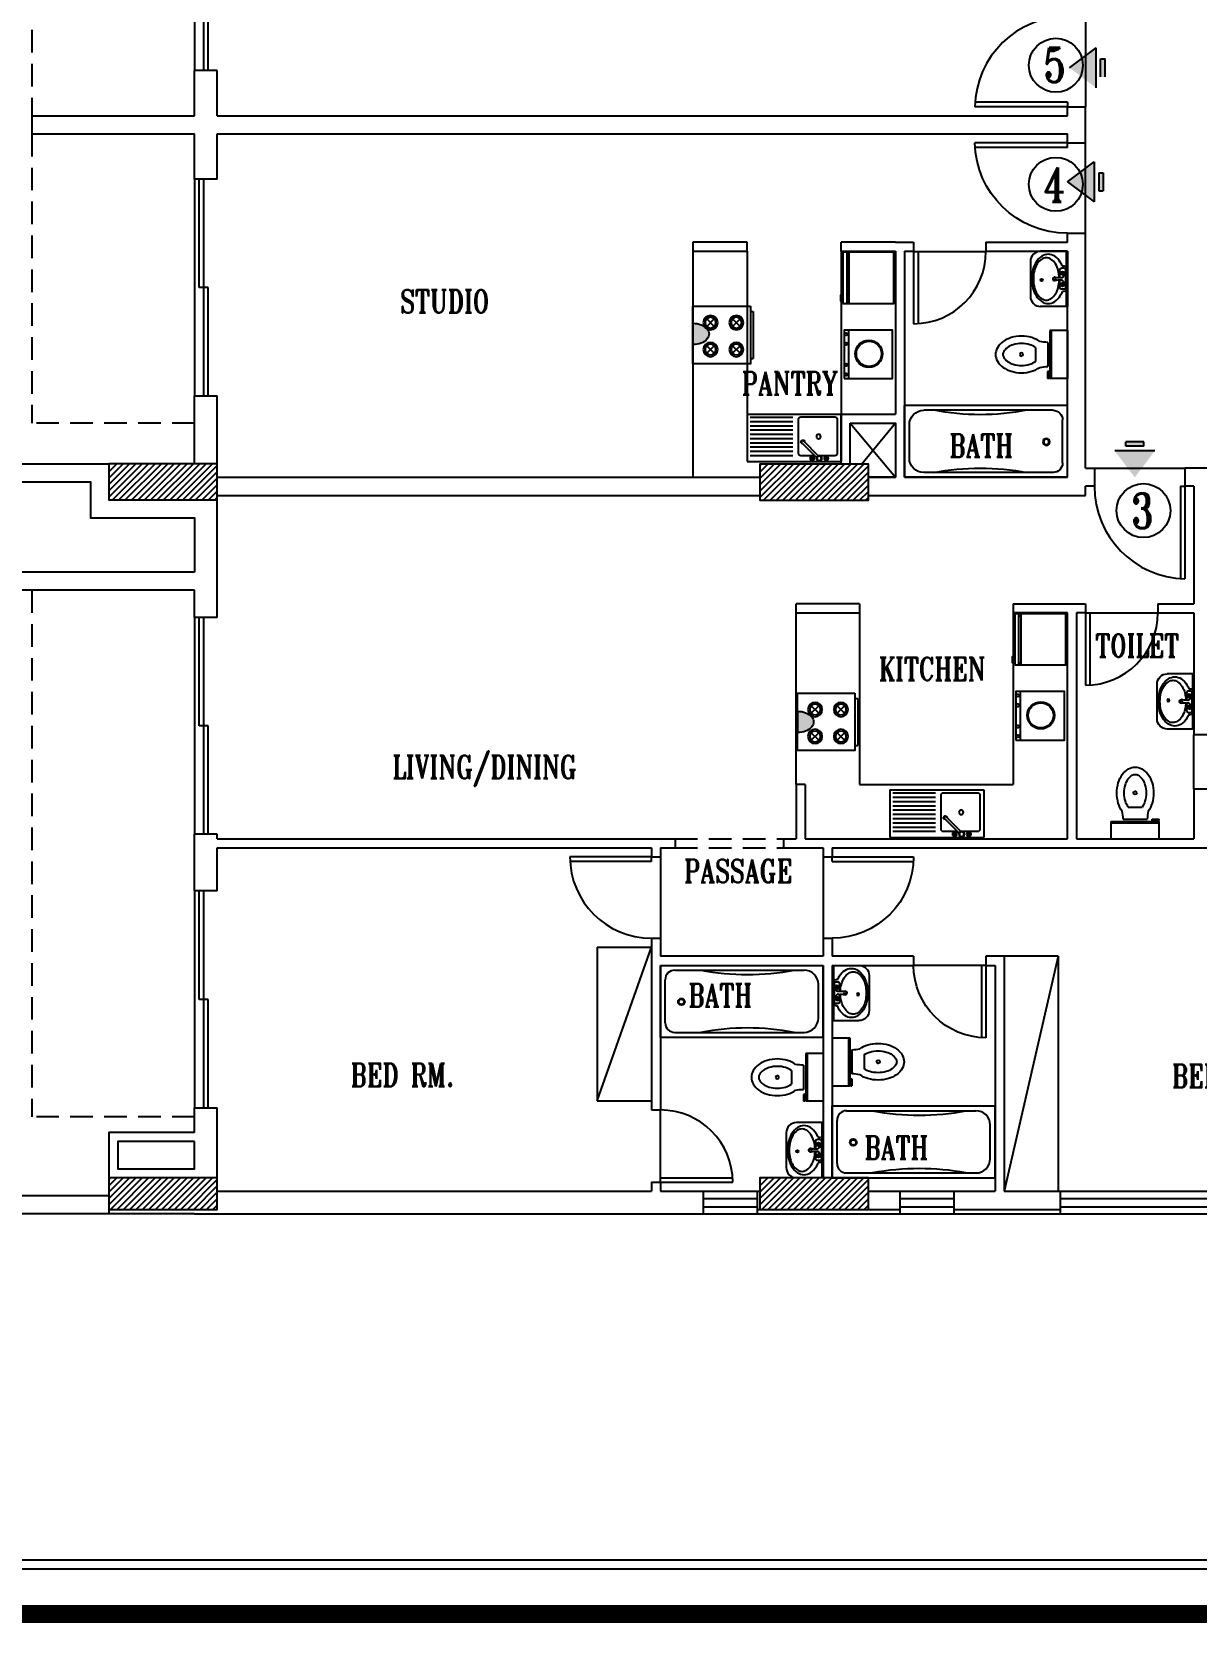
# Model space of a CAD drawing. Extents: x 5706208 to 5786773, y -2031603 to -1909573.
# Drawn here: x 5731990 to 5744875, y -2031603 to -2013996 of the extents above; entities that cross this region are included whole.
import ezdxf

# ---------------------------------------------------------------- set-up
doc = ezdxf.new("R2010")
doc.units = 0
doc.header["$LTSCALE"] = 1000
doc.header["$MEASUREMENT"] = 0
doc.linetypes.add('HIDDEN', pattern=[0.375, 0.25, -0.125])
doc.layers.get('0').update_dxf_attribs({"linetype": 'CONTINUOUS'})
for name, color, linetype in [('DOOR', 3, 'CONTINUOUS'), ('E-LIGHTING', 7, 'CONTINUOUS'), ('E-POWER', 7, 'CONTINUOUS'), ('FIXTURES', 8, 'CONTINUOUS'), ('HATCH', 254, 'CONTINUOUS'), ('STR - COLUMN', 4, 'CONTINUOUS'), ('TEXT', 2, 'CONTINUOUS'), ('WALL', 7, 'CONTINUOUS'), ('WIN', 3, 'CONTINUOUS')]:
    doc.layers.add(name, color=color, linetype=linetype)
doc.styles.add('TNR', font='romant.shx', dxfattribs={"width": 0.8})

# ---------------------------------------------------------------- blocks, each defined once
blk = doc.blocks.new('2')
at = {"layer": 'WIN'}
for p, q in [((135430, 69027), (134405, 69027)), ((135430, 69077), (134407, 69077)), ((135430, 69077), (135430, 69027))]:
    blk.add_line(p, q, dxfattribs=at)
blk.add_arc((135430, 69002), 1025, 90, 178.6024, dxfattribs=at)
blk = doc.blocks.new('4')
at = {"color": 1}
blk.add_line((137265, 121732), (138015, 121732), dxfattribs=at)
at = {"layer": 'WIN'}
for p, q in [((137215, 121732), (137265, 121732)), ((137215, 121732), (137215, 120932)), ((137265, 121732), (137265, 120934))]:
    blk.add_line(p, q, dxfattribs=at)
blk.add_arc((137215, 121732), 800, 270, 0, dxfattribs=at)
blk = doc.blocks.new('3')
at = {"layer": 'WIN'}
for p, q in [((131530, 59527), (130630, 59527)), ((131530, 59477), (131530, 59527)), ((131530, 59477), (130631, 59477))]:
    blk.add_line(p, q, dxfattribs=at)
blk.add_arc((131530, 59527), 900, 180, 270, dxfattribs=at)
blk = doc.blocks.new('TLB-A1MM-DB')
at = {"color": 3, "linetype": 'Continuous'}
blk.add_line((34670.47, 19064.04), (35356.47, 19064.04), dxfattribs=at)
at = {"color": 7, "linetype": 'Continuous', "const_width": 2}
blk.add_lwpolyline([(34664.47, 19058.04), (35465.47, 19058.04), (35465.47, 19624.46), (34664.47, 19624.46)], close=True, dxfattribs=at)
at = {"color": 3, "linetype": 'Continuous'}
blk.add_lwpolyline([(34669.47, 19063.04), (35460.47, 19063.04), (35460.47, 19619.46), (34669.47, 19619.46)], close=True, dxfattribs=at)
blk = doc.blocks.new('A$C185C11D3')
at = {"layer": 'FIXTURES'}
for p, q in [((0, 68, 50), (0, 0, 50)), ((0, 68, 50), (30, 68, 50)), ((30, 68, 50), (30, 0, 50)), ((2, 62, 50), (2, 8, 50)), ((6, 66, 50), (24, 66, 50)), ((28, 62, 50), (28, 8, 50)), ((0, 0, 50), (30, 0, 50)), ((8, 2, 50), (22, 2, 50))]:
    blk.add_line(p, q, dxfattribs=at)
for radius in [1.42, 1.1]:
    blk.add_circle((14.79, 59.22, 50), radius, dxfattribs=at)
for centre, radius, start, end in [((6, 62, 50), 4, 90, 180), ((24, 62, 50), 4, 0, 90), ((-100.79, 31.64, 50), 104.62, 349.25642, 10.74358), ((130.79, 31.64, 50), 104.62, 169.25642, 190.74358), ((8, 8, 50), 6, 180, 270), ((22, 8, 50), 6, 270, 0)]:
    blk.add_arc(centre, radius, start, end, dxfattribs=at)
blk = doc.blocks.new('LAV-S')
for p, q in [((-293, 0), (293, 0)), ((-293, 0), (-293, -284)), ((293, 0), (293, -284)), ((-293, -13), (293, -13)), ((-46, -50), (-75, -50)), ((-61, -35), (-61, -65)), ((-36, -40), (-36, -19)), ((-15, -66), (-15, -59)), ((14, -66), (14, -59)), ((36, -40), (36, -19)), ((45, -50), (75, -50)), ((60, -35), (60, -65)), ((-185, -392), (185, -392))]:
    blk.add_line(p, q)
for points in [[(-138, -55, 0.039711), (-178, -75, 0.107049), (-240, -134, 0.150029), (-261, -203, 0.150029), (-240, -272, 0.107049), (-178, -331, 0.075298), (-99, -365, 0.06206), (0, -377, 0.06206), (99, -365, 0.075298), (178, -331, 0.107049), (240, -272, 0.150029), (261, -203, 0.150029), (240, -134, 0.107049), (178, -75, 0.045264), (132, -52, 0.053604)], [(-12, -86, 0.053604), (-90, -97, 0.075298), (-159, -126, 0.107049), (-211, -175, 0.150029), (-225, -223, 0.150029), (-211, -272, 0.107049), (-159, -321, 0.075298), (-90, -350, 0.06206), (0, -361, 0.06206), (90, -350, 0.075298), (159, -321, 0.107049), (210, -272, 0.150029), (225, -223, 0.150029), (210, -175, 0.107049), (159, -126, 0.075298), (90, -97, 0.053604), (12, -86, 0.06206)], [(-138, -55), (-138, -37, -0.161372), (-129, -13)], [(-14, -79), (-96, -79, -0.414214), (-116, -59), (-116, -39, -0.414214), (-96, -19), (90, -19, -0.414214), (110, -39)], [(110, -39), (110, -59, -0.414214), (90, -79), (13, -79, -0.414214)], [(123, -13, -0.161372), (132, -37, -0.414214)], [(132, -37), (132, -52, -0.414214)]]:
    blk.add_lwpolyline(points, format="xyb")
for centre, radius in [((-61, -50), 19.1), ((-61, -50), 14.8), ((0, -136), 14.8), ((60, -50), 19.1), ((60, -50), 14.8), ((13, -273), 12.4)]:
    blk.add_circle(centre, radius)
for centre, radius, start, end in [((-37, -62), 22.2, 350.7967, 89.2835), ((-267, -84), 253, 348.1551, 4.1275), ((0, -136), 19.1, 157.9645, 22.0355), ((267, -84), 253, 175.8725, 191.8449), ((36, -62), 22.2, 90.7165, 189.2033), ((-185, -284), 108, 180, 270), ((185, -284), 108, 270, 0)]:
    blk.add_arc(centre, radius, start, end)
blk = doc.blocks.new('A$C456860CD')
at = {"layer": 'FIXTURES'}
for p, q in [((0, 0, 50), (0, 7.3, 50)), ((0, 7.3, 50), (20, 7.3, 50)), ((0, 6.73, 50), (20, 6.73, 50)), ((4.94, 8.21, 50), (15.06, 8.21, 50)), ((7.1, 13.29, 50), (12.9, 13.29, 50)), ((17.14, 8.24, 50), (20, 8.24, 50)), ((17.14, 7.67, 50), (17.14, 8.24, 50)), ((17.14, 7.67, 50), (20, 7.67, 50)), ((20, 7.67, 50), (20, 8.24, 50)), ((20, 0, 50), (20, 7.3, 50)), ((0, 0, 50), (20, 0, 50))]:
    blk.add_line(p, q, dxfattribs=at)
at = {"layer": 'FIXTURES', "elevation": 50}
for points in [[(4.58, 11.51, -0.082549), (2.96, 14.87, -0.071279), (2.35, 19.17, -0.071279), (2.96, 23.46, -0.082773), (4.59, 26.83, -0.106766), (7.22, 29.25, -0.133376), (10, 30, -0.133376), (12.78, 29.25, -0.106766), (15.41, 26.83, -0.082773), (17.04, 23.46, -0.071279), (17.65, 19.17, -0.071279), (17.04, 14.87, -0.082549), (15.42, 11.51, -0.106766)], [(7.1, 13.29, -0.082549), (5.92, 15.74, -0.071279), (5.43, 19.17, -0.071279), (5.92, 22.59, -0.082773), (7.1, 25.05, -0.106766), (8.78, 26.59, -0.133376), (10, 26.92, -0.133376), (11.22, 26.59, -0.106766), (12.9, 25.05, -0.082773), (14.08, 22.59, -0.071279), (14.57, 19.17, -0.071279), (14.08, 15.74, -0.082549), (12.9, 13.29, -0.082549)]]:
    blk.add_lwpolyline(points, format="xyb", dxfattribs=at)
at = {"layer": 'FIXTURES'}
blk.add_circle((9.97, 19.2, 50), 0.682, dxfattribs=at)
for centre, radius, start, end in [((-11.44, 8.11, 50), 16.38, 0.35698, 11.99076), ((31.44, 8.11, 50), 16.38, 168.00924, 179.64302), ((16.63, 7.82, 50), 0.527, 260.88023, 343.43698), ((18.49, 7.82, 50), 0.527, 196.56302, 279.11977)]:
    blk.add_arc(centre, radius, start, end, dxfattribs=at)
blk = doc.blocks.new('A$C556A3EF4')
at = {"layer": 'FIXTURES', "linetype": 'Continuous'}
for p, q in [((0, 21.84), (0, 2.16)), ((1.2, 21.84), (0, 21.84)), ((4.92, 19.29), (9.16, 15.05)), ((4.92, 15.05), (9.16, 19.29)), ((15.72, 19.29), (19.96, 15.05)), ((15.72, 15.05), (19.96, 19.29)), ((4.92, 8.05), (9.16, 3.8)), ((4.92, 3.8), (9.16, 8.05)), ((15.72, 8.05), (19.96, 3.8)), ((15.72, 3.8), (19.96, 8.05)), ((1.2, 2.16), (0, 2.16))]:
    blk.add_line(p, q, dxfattribs=at)
blk.add_lwpolyline([(1.2, 24), (1.2, 0), (25.2, 0), (25.2, 24)], close=True, dxfattribs=at)
for centre, radius in [((7.04, 17.17), 3), ((17.84, 17.17), 3), ((7.04, 17.17), 2.24), ((17.84, 17.17), 2.24), ((7.04, 5.93), 3), ((7.04, 5.93), 2.24), ((17.84, 5.93), 3), ((17.84, 5.93), 2.24)]:
    blk.add_circle(centre, radius, dxfattribs=at)
blk = doc.blocks.new('FRIDGE')
at = {"color": 0}
for p, q in [((-550, 600), (-550, 0)), ((-550, 575), (-525, 575)), ((-525, 600), (-525, 0)), ((-550, 25), (-525, 25))]:
    blk.add_line(p, q, dxfattribs=at)
blk.add_lwpolyline([(-600, 575), (-625, 575), (-625, 500), (-600, 500)], dxfattribs=at)
blk.add_lwpolyline([(-600, 600), (0, 600), (0, 0), (-600, 0)], close=True, dxfattribs=at)
blk = doc.blocks.new('WM')
at = {"layer": 'FIXTURES', "color": 0}
blk.add_line((110, 115), (681, 115), dxfattribs=at)
blk.add_lwpolyline([(681, 65), (681, 635), (110, 635), (110, 65)], close=True, dxfattribs=at)
for centre, radius in [((390, 357), 160), ((390, 357), 148), ((158, 88), 15.9), ((272, 88), 15.9), ((519, 88), 15.9), ((633, 88), 15.9)]:
    blk.add_circle(centre, radius, dxfattribs=at)
blk = doc.blocks.new('KS-S')
at = {"color": 0}
for p, q in [((56, 612), (1161, 612)), ((56, 52), (56, 612)), ((870, 563), (702, 394)), ((840, 573), (797, 573)), ((819, 552), (819, 594)), ((1006, 573), (964, 573)), ((985, 552), (985, 594)), ((1161, 52), (1161, 612)), ((593, 543), (91, 543)), ((593, 493), (91, 493)), ((593, 443), (91, 443)), ((593, 393), (91, 393)), ((658, 515), (658, 114)), ((851, 543), (686, 543)), ((891, 542), (724, 374)), ((1087, 543), (915, 543)), ((1115, 114), (1115, 515)), ((593, 343), (91, 343)), ((593, 293), (91, 293)), ((593, 243), (91, 243)), ((593, 193), (91, 193)), ((56, 52), (1161, 52)), ((593, 143), (91, 143)), ((593, 93), (91, 93)), ((686, 86), (1087, 86))]:
    blk.add_line(p, q, dxfattribs=at)
for centre, radius in [((819, 573), 26.1), ((819, 573), 21.3), ((901, 573), 32.6), ((901, 573), 26.6), ((985, 573), 26.1), ((985, 573), 21.3), ((895, 317), 26.1)]:
    blk.add_circle(centre, radius, dxfattribs=at)
for centre, radius, start, end in [((686, 515), 28, 90, 180), ((709, 380), 21.7, 89.3249, 2.0537), ((709, 380), 15.7, 119.7441, 334.7167), ((1087, 515), 28, 0, 90), ((686, 114), 28, 180, 270), ((1087, 114), 28, 270, 0)]:
    blk.add_arc(centre, radius, start, end, dxfattribs=at)
blk = doc.blocks.new('20A-Flux Outlet')
at = {"layer": 'E-POWER', "linetype": 'Continuous'}
h = blk.add_hatch(color=210, dxfattribs=at)
edge = h.paths.add_edge_path()
edge.add_ellipse((0, 0), major_axis=(13.2, 0), ratio=0.656577, start_angle=120, end_angle=180)
edge.add_line((-13.2, 0), (-6.6, 0))
edge.add_line((-6.6, 0), (-6.6, 7.5))
edge = h.paths.add_edge_path()
edge.add_ellipse((0, 0), major_axis=(13.2, 0), ratio=0.656577, start_angle=90, end_angle=120)
edge.add_line((-6.6, 7.5), (-6.6, 0))
edge.add_line((-6.6, 0), (0, 0))
edge.add_line((0, 0), (0, 8.7))
edge = h.paths.add_edge_path()
edge.add_line((0, 0), (-6.6, 0))
edge.add_line((-6.6, 0), (-6.6, -7.5))
edge.add_ellipse((0, 0), major_axis=(13.2, 0), ratio=0.656577, start_angle=240, end_angle=270)
edge.add_line((0, -8.7), (0, 0))
edge = h.paths.add_edge_path()
edge.add_line((-6.6, 0), (-13.2, 0))
edge.add_ellipse((0, 0), major_axis=(13.2, 0), ratio=0.656577, start_angle=180, end_angle=240)
edge.add_line((-6.6, -7.5), (-6.6, 0))
at = {"layer": 'E-POWER', "color": 210, "linetype": 'Continuous'}
blk.add_line((0, -8.7), (0, 8.7), dxfattribs=at)
at = {"layer": 'E-POWER', "color": 210, "linetype": 'Continuous', "extrusion": (0, 0, -1)}
blk.add_ellipse((0, 0), major_axis=(13.2, 0), ratio=0.656577, start_param=1.570796, end_param=4.712389, dxfattribs=at)

msp = doc.modelspace()

# ---------------------------------------------------------------- hatches: boundary and pattern name
at = {"layer": 'STR - COLUMN'}
h = msp.add_hatch(dxfattribs=at)
h.set_pattern_fill('ANSI31', color=8, scale=400)
h.set_pattern_definition([(45, (382226.04, -461113.856), (-35.35533906, 35.35533906), [])])
h.paths.add_polyline_path([(5732839.5, -2019174.8), (5732839.5, -2018774.8), (5734039.5, -2018774.8), (5734039.5, -2019174.8)])
h = msp.add_hatch(dxfattribs=at)
h.set_pattern_fill('ANSI31', color=8, scale=400)
h.set_pattern_definition([(45, (389426.04, -461117.8), (-35.35533906, 35.35533906), [])])
h.paths.add_polyline_path([(5740039.5, -2019178.7), (5740039.5, -2018778.7), (5741239.5, -2018778.7), (5741239.5, -2019178.7)])
h = msp.add_hatch(dxfattribs=at)
h.set_pattern_fill('ANSI31', color=8, scale=400)
h.set_pattern_definition([(45, (382226.04, -469013.856), (-35.35533906, 35.35533906), [])])
h.paths.add_polyline_path([(5732839.5, -2027024.8), (5732839.5, -2026674.8), (5734039.5, -2026674.8), (5734039.5, -2027024.8)])
h = msp.add_hatch(dxfattribs=at)
h.set_pattern_fill('ANSI31', color=8, scale=400)
h.set_pattern_definition([(45, (389426.04, -469013.856), (-35.35533906, 35.35533906), [])])
h.paths.add_polyline_path([(5740039.5, -2027024.8), (5740039.5, -2026674.8), (5741239.5, -2026674.8), (5741239.5, -2027024.8)])
at = {"layer": 'WIN'}
h = msp.add_hatch(color=8, dxfattribs=at)
h.paths.add_polyline_path([(5743464.6, -2014394.5), (5743757.1, -2014615.8), (5743757.1, -2014173.3)])
h.paths.add_polyline_path([(5743807.1, -2014294.5), (5743807.1, -2014494.5), (5743857.1, -2014494.5), (5743857.1, -2014294.5)])
h = msp.add_hatch(color=8, dxfattribs=at)
h.paths.add_polyline_path([(5743443.6, -2015655), (5743736.1, -2015433.7), (5743736.1, -2015876.2)])
h.paths.add_polyline_path([(5743786.1, -2015755), (5743786.1, -2015555), (5743836.1, -2015555), (5743836.1, -2015755)])
h = msp.add_hatch(color=8, dxfattribs=at)
h.paths.add_polyline_path([(5744184.6, -2018925.7), (5744405.9, -2018633.2), (5743963.4, -2018633.2)])
h.paths.add_polyline_path([(5744084.6, -2018583.2), (5744284.6, -2018583.2), (5744284.6, -2018533.2), (5744084.6, -2018533.2)])

# ---------------------------------------------------------------- linework, layer by layer
at = {"color": 8}
for p, q in [((5741039.5, -2018324.8), (5741539.5, -2018924.8)), ((5741539.5, -2018324.8), (5741165.7, -2018778.7)), ((5732839.5, -2026874.8), (5728539.5, -2026874.8)), ((5732839.5, -2027074.8), (5728339.5, -2027074.8))]:
    msp.add_line(p, q, dxfattribs=at)
for points in [[(5740939.5, -2018778.7), (5740939.5, -2018224.8), (5741539.5, -2018224.8)], [(5741039.5, -2018324.8), (5741539.5, -2018324.8), (5741539.5, -2018924.8), (5741239.5, -2018924.8), (5741239.5, -2018778.7), (5741039.5, -2018778.7), (5741039.5, -2018324.8)]]:
    msp.add_lwpolyline(points, dxfattribs=at)
for centre in [(5743312, -2014366.1), (5743312, -2015683.4), (5744280.9, -2019293.1)]:
    msp.add_circle(centre, 298.4, dxfattribs=at)
at = {"layer": 'HATCH', "color": 51, "true_color": 0xf6f5b1}
for p, q in [((5738939.5, -2023124.8), (5738939.5, -2024024.8)), ((5740739.5, -2023124.8), (5740739.5, -2024024.8))]:
    msp.add_line(p, q, dxfattribs=at)
at = {"layer": 'STR - COLUMN', "ltscale": 0.1}
for points in [[(5734039.5, -2018774.8), (5732839.5, -2018774.8), (5732839.5, -2019174.8), (5734039.5, -2019174.8), (5734039.5, -2018774.8)], [(5741239.5, -2018778.7), (5740039.5, -2018778.7), (5740039.5, -2019178.7), (5741239.5, -2019178.7), (5741239.5, -2018778.7)], [(5734039.5, -2026674.8), (5732839.5, -2026674.8), (5732839.5, -2027024.8), (5734039.5, -2027024.8), (5734039.5, -2026674.8)], [(5741239.5, -2026674.8), (5740039.5, -2026674.8), (5740039.5, -2027024.8), (5741239.5, -2027024.8), (5741239.5, -2026674.8)]]:
    msp.add_lwpolyline(points, dxfattribs=at)
at = {"layer": 'WALL', "color": 8}
for p, q in [((5733789.5, -2012024.8), (5733789.5, -2014424.8)), ((5743639.5, -2013824.8), (5743639.5, -2014824.8)), ((5733789.5, -2014924.8), (5733789.5, -2014424.8)), ((5734039.5, -2014424.8), (5733789.5, -2014424.8)), ((5734039.5, -2014924.8), (5734039.5, -2014424.8)), ((5743439.5, -2014824.8), (5743639.5, -2014824.8)), ((5743439.5, -2014924.8), (5743439.5, -2014824.8)), ((5743639.5, -2015224.8), (5743639.5, -2014824.8)), ((5731989.5, -2014924.8), (5733789.5, -2014924.8)), ((5731989.5, -2014924.8), (5731989.5, -2015124.8)), ((5734039.5, -2014924.8), (5743439.5, -2014924.8)), ((5731989.5, -2015124.8), (5733789.5, -2015124.8)), ((5733789.5, -2015624.7), (5733789.5, -2015124.8)), ((5734039.5, -2015124.8), (5743439.5, -2015124.8)), ((5734039.5, -2015624.7), (5734039.5, -2015124.8)), ((5743439.5, -2015224.8), (5743439.5, -2015124.8)), ((5743439.5, -2015224.8), (5743639.5, -2015224.8)), ((5743639.5, -2016224.8), (5743639.5, -2015224.8)), ((5734039.5, -2015624.7), (5733789.5, -2015624.7)), ((5733789.5, -2015624.7), (5733789.5, -2018024.7)), ((5743439.5, -2016224.8), (5743639.5, -2016224.8)), ((5743439.5, -2016324.8), (5743439.5, -2016224.8)), ((5743639.5, -2018824.8), (5743639.5, -2016224.8)), ((5739898.9, -2016324.8), (5739298.9, -2016324.8)), ((5739298.9, -2016324.8), (5739298.9, -2016424.8)), ((5739298.9, -2016424.8), (5739898.9, -2016424.8)), ((5739298.9, -2016424.8), (5739298.9, -2018924.8)), ((5739898.9, -2016424.8), (5739898.9, -2016324.8)), ((5739898.9, -2016424.8), (5739898.9, -2018224.8)), ((5741539.5, -2016324.8), (5740939.5, -2016324.8)), ((5740939.5, -2016424.8), (5740939.5, -2016324.8)), ((5740939.5, -2016424.8), (5741539.5, -2016424.8)), ((5740939.5, -2016424.8), (5740939.5, -2018224.8)), ((5741539.5, -2016324.8), (5741739.5, -2016324.8)), ((5741539.5, -2016424.8), (5741539.5, -2018224.8)), ((5741639.5, -2016424.8), (5741639.5, -2018924.8)), ((5741639.5, -2016424.8), (5741739.5, -2016424.8)), ((5741739.5, -2016324.8), (5741739.5, -2016424.8)), ((5742539.5, -2016324.8), (5742539.5, -2016424.8)), ((5742539.5, -2016324.8), (5743439.5, -2016324.8)), ((5742539.5, -2016424.8), (5743439.5, -2016424.8)), ((5743439.5, -2018924.8), (5743439.5, -2016424.8)), ((5733789.5, -2018024.7), (5734039.5, -2018024.7)), ((5733789.5, -2018774.8), (5733789.5, -2018024.7)), ((5734039.5, -2020474.8), (5734039.5, -2018024.7)), ((5739919.2, -2018224.8), (5740919.2, -2018224.8)), ((5741539.5, -2018324.8), (5741539.5, -2018924.8)), ((5734039.5, -2018924.8), (5740039.5, -2018924.8)), ((5741239.5, -2018924.8), (5741539.5, -2018924.8)), ((5741639.5, -2018924.8), (5743439.5, -2018924.8)), ((5743639.5, -2018824.8), (5743739.5, -2018824.8)), ((5743739.5, -2018824.8), (5743739.5, -2019024.8)), ((5743739.5, -2018824.8), (5744739.5, -2018824.8)), ((5744739.5, -2018824.8), (5744739.5, -2019024.8)), ((5745039.5, -2018824.8), (5744739.5, -2018824.8)), ((5743639.5, -2019124.8), (5743639.5, -2019024.8)), ((5743739.5, -2019024.8), (5743639.5, -2019024.8)), ((5744839.5, -2019024.8), (5744739.5, -2019024.8)), ((5744839.5, -2019024.8), (5744839.5, -2020324.8)), ((5734039.5, -2019124.8), (5740039.5, -2019124.8)), ((5741239.5, -2019124.8), (5743639.5, -2019124.8)), ((5733789.5, -2020474.8), (5733789.5, -2020174.8)), ((5741139.5, -2020324.8), (5740439.5, -2020324.8)), ((5740439.5, -2022324.8), (5740439.5, -2020324.8)), ((5741139.5, -2020324.8), (5741139.5, -2022324.8)), ((5742839.5, -2020324.8), (5743639.5, -2020324.8)), ((5742839.5, -2020324.8), (5742839.5, -2022324.8)), ((5743639.5, -2020324.8), (5743639.5, -2020424.8)), ((5744439.5, -2020324.8), (5744839.5, -2020324.8)), ((5744439.5, -2020324.8), (5744439.5, -2020424.8)), ((5734039.5, -2020474.8), (5733789.5, -2020474.8)), ((5734039.5, -2020474.8), (5733789.5, -2020474.8)), ((5733789.5, -2020474.8), (5733789.5, -2022874.8)), ((5740439.5, -2020424.8), (5741139.5, -2020424.8)), ((5743439.5, -2020424.8), (5742839.5, -2020424.8)), ((5743439.5, -2022924.8), (5743439.5, -2020424.8)), ((5743539.5, -2020424.8), (5743539.5, -2022924.8)), ((5743639.5, -2020424.8), (5743539.5, -2020424.8)), ((5744439.5, -2020424.8), (5744839.5, -2020424.8)), ((5744839.5, -2020424.8), (5744839.5, -2021774.5)), ((5745039.5, -2021774.5), (5744839.5, -2021774.5)), ((5740439.5, -2022324.8), (5740439.5, -2022924.8)), ((5740539.5, -2022324.8), (5740439.5, -2022324.8)), ((5740539.5, -2022324.8), (5740539.5, -2022924.8)), ((5741139.5, -2022324.8), (5742839.5, -2022324.8)), ((5744839.5, -2022374.5), (5744839.5, -2022924.3)), ((5745039.5, -2022374.5), (5744839.5, -2022374.5)), ((5733789.5, -2023501.5), (5733789.5, -2022874.8)), ((5734039.5, -2022874.8), (5733789.5, -2022874.8)), ((5734039.5, -2022924.8), (5734039.5, -2022874.8)), ((5734039.5, -2022924.8), (5739101.1, -2022924.8)), ((5739101.1, -2022924.8), (5739101.1, -2023024.8)), ((5740301.1, -2022924.8), (5740439.5, -2022924.8)), ((5740301.1, -2022924.8), (5740301.1, -2023024.8)), ((5740539.5, -2022924.8), (5743439.5, -2022924.8)), ((5743539.5, -2022924.8), (5744839, -2022924.8)), ((5744839, -2022924.8), (5744839.5, -2022924.3)), ((5734039.5, -2023024.8), (5738839.5, -2023024.8)), ((5734039.5, -2023501.5), (5734039.5, -2023024.8)), ((5738839.5, -2023024.8), (5738839.5, -2023124.8)), ((5738839.5, -2023124.8), (5738939.5, -2023124.8)), ((5738939.5, -2023024.8), (5738939.5, -2023124.8)), ((5738939.5, -2023024.8), (5739101.1, -2023024.8)), ((5740301.1, -2023024.8), (5740739.5, -2023024.8)), ((5740739.5, -2023024.8), (5740739.5, -2023124.8)), ((5740739.5, -2023124.8), (5740839.5, -2023124.8)), ((5740839.5, -2023024.8), (5747239.5, -2023024.8)), ((5740839.5, -2023024.8), (5740839.5, -2023124.8)), ((5734039.5, -2023501.5), (5733789.5, -2023501.5)), ((5734039.5, -2023501.5), (5733789.5, -2023501.5)), ((5733789.5, -2023501.5), (5733789.5, -2025901.5)), ((5738839.5, -2024024.8), (5738839.5, -2025924.8)), ((5738839.5, -2024024.8), (5738939.5, -2024024.8)), ((5738939.5, -2024024.8), (5738939.5, -2024224.8)), ((5740739.5, -2024024.8), (5740739.5, -2024224.8)), ((5740739.5, -2024024.8), (5740839.5, -2024024.8)), ((5740839.5, -2024024.8), (5740839.5, -2024224.8)), ((5738239.5, -2024124.8), (5738239.5, -2025824.8)), ((5738239.5, -2024124.8), (5738839.5, -2024124.8)), ((5738239.5, -2025824.8), (5738839.5, -2024124.8)), ((5740739.5, -2024224.8), (5738939.5, -2024224.8)), ((5738939.5, -2024324.8), (5740739.5, -2024324.8)), ((5738939.5, -2024324.8), (5738939.5, -2025924.8)), ((5740739.5, -2024324.8), (5740739.5, -2026674.8)), ((5741739.5, -2024224.8), (5740839.5, -2024224.8)), ((5740839.5, -2024324.8), (5740839.5, -2026674.8)), ((5740839.5, -2024324.8), (5741739.5, -2024324.8)), ((5741739.5, -2024224.8), (5741739.5, -2024324.8)), ((5743339.5, -2024224.8), (5742539.5, -2024224.8)), ((5742539.5, -2024224.8), (5742539.5, -2024324.8)), ((5742539.5, -2024324.8), (5742639.5, -2024324.8)), ((5742639.5, -2024324.8), (5742639.5, -2026824.8)), ((5742739.5, -2024224.8), (5742739.5, -2026824.8)), ((5743339.5, -2024224.8), (5742739.5, -2026824.8)), ((5743339.5, -2024224.8), (5743339.5, -2026824.8)), ((5733789.5, -2026174.8), (5733789.5, -2025901.5)), ((5733789.5, -2025901.5), (5734039.5, -2025901.5)), ((5734039.5, -2027024.8), (5734039.5, -2025901.5)), ((5738239.5, -2025824.8), (5738839.5, -2025824.8)), ((5738839.5, -2025924.8), (5738939.5, -2025924.8)), ((5734039.5, -2026824.8), (5738839.5, -2026824.8)), ((5738839.5, -2026724.8), (5738939.5, -2026724.8)), ((5738839.5, -2026724.8), (5738839.5, -2026824.8)), ((5738939.5, -2026724.8), (5738939.5, -2026824.8)), ((5738939.5, -2026824.8), (5739414.5, -2026824.8)), ((5739414.5, -2027074.8), (5739414.5, -2026824.8)), ((5740014.5, -2026824.8), (5740039.5, -2026824.8)), ((5740014.5, -2027024.8), (5740014.5, -2026824.8)), ((5741239.5, -2026824.8), (5741589.5, -2026824.8)), ((5741589.5, -2027024.8), (5741589.5, -2026824.8)), ((5742189.5, -2026824.8), (5742639.5, -2026824.8)), ((5742189.5, -2027024.8), (5742189.5, -2026824.8)), ((5742739.5, -2026824.8), (5743364.5, -2026824.8)), ((5743364.5, -2027024.8), (5743364.5, -2026824.8)), ((5740014.5, -2027024.8), (5741589.5, -2027024.8)), ((5742189.5, -2027024.8), (5743364.5, -2027024.8)), ((5733789.5, -2027074.8), (5732839.5, -2027074.8)), ((5733789.5, -2027074.8), (5739414.5, -2027074.8))]:
    msp.add_line(p, q, dxfattribs=at)
for points in [[(5733789.5, -2020174.8), (5730289.5, -2020174.8), (5730289.5, -2018774.8), (5732839.5, -2018774.8)], [(5733789.5, -2026174.8), (5732839.5, -2026174.8), (5732839.5, -2027074.8)]]:
    msp.add_lwpolyline(points, dxfattribs=at)
for points in [[(5733789.5, -2019974.8), (5730489.5, -2019974.8), (5730489.5, -2018974.8), (5732639.5, -2018974.8), (5732639.5, -2019374.8), (5733789.5, -2019374.8)], [(5733789.5, -2026274.8), (5732939.5, -2026274.8), (5732939.5, -2026574.8), (5733789.5, -2026574.8)]]:
    msp.add_lwpolyline(points, close=True, dxfattribs=at)
at = {"layer": 'WIN', "color": 8, "linetype": 'HIDDEN'}
for p, q in [((5731989.5, -2011724.8), (5731989.5, -2014924.8)), ((5731989.5, -2015124.8), (5731989.5, -2018324.7)), ((5733789.5, -2018324.7), (5731989.5, -2018324.7)), ((5731989.5, -2020174.8), (5731989.5, -2026001.5)), ((5739101.1, -2022924.8), (5740301.1, -2022924.8)), ((5739101.1, -2023024.8), (5740739.5, -2023024.8)), ((5733789.5, -2026001.5), (5731989.5, -2026001.5))]:
    msp.add_line(p, q, dxfattribs=at)
at = {"layer": 'WIN', "color": 8}
for p, q in [((5733889.5, -2014424.8), (5733889.5, -2012024.8)), ((5733939.5, -2014424.8), (5733939.5, -2013224.8)), ((5743462.1, -2014394.5), (5743757.1, -2014173.3)), ((5743757.1, -2014615.8), (5743757.1, -2014173.3)), ((5743807.1, -2014294.5), (5743857.1, -2014294.5)), ((5743807.1, -2014494.5), (5743807.1, -2014294.5)), ((5743857.1, -2014494.5), (5743857.1, -2014294.5)), ((5743441.2, -2015655), (5743736.1, -2015433.7)), ((5743736.1, -2015433.7), (5743736.1, -2015876.2)), ((5743786.1, -2015555), (5743836.1, -2015555)), ((5743786.1, -2015555), (5743786.1, -2015755)), ((5743836.1, -2015555), (5743836.1, -2015755)), ((5733839.5, -2016824.7), (5733839.5, -2015624.7)), ((5733889.5, -2018024.7), (5733889.5, -2015624.7)), ((5743441.2, -2015655), (5743736.1, -2015876.2)), ((5743786.1, -2015755), (5743836.1, -2015755)), ((5733939.5, -2016824.7), (5733839.5, -2016824.7)), ((5733939.5, -2018024.7), (5733939.5, -2016824.7)), ((5744084.6, -2018581), (5744084.6, -2018531)), ((5744284.6, -2018531), (5744084.6, -2018531)), ((5744284.6, -2018581), (5744284.6, -2018531)), ((5744405.9, -2018631), (5743963.4, -2018631)), ((5744284.6, -2018581), (5744084.6, -2018581)), ((5733839.5, -2021674.8), (5733839.5, -2020474.8)), ((5733889.5, -2022874.8), (5733889.5, -2020474.8)), ((5733939.5, -2021674.8), (5733839.5, -2021674.8)), ((5733939.5, -2022874.8), (5733939.5, -2021674.8)), ((5744839.5, -2022374.5), (5744839.5, -2021774.5)), ((5733839.5, -2024701.5), (5733839.5, -2023501.5)), ((5733889.5, -2025901.5), (5733889.5, -2023501.5)), ((5733939.5, -2024701.5), (5733839.5, -2024701.5)), ((5733939.5, -2025901.5), (5733939.5, -2024701.5)), ((5739414.5, -2026824.8), (5740014.5, -2026824.8)), ((5741589.5, -2026824.8), (5742189.5, -2026824.8)), ((5743364.5, -2026824.8), (5745464.5, -2026824.8)), ((5739414.5, -2026904.8), (5740014.5, -2026904.8)), ((5739414.5, -2026994.8), (5740014.5, -2026994.8)), ((5740014.5, -2027074.8), (5740014.5, -2027024.8)), ((5741589.5, -2026904.8), (5742189.5, -2026904.8)), ((5741589.5, -2026994.8), (5742189.5, -2026994.8)), ((5741589.5, -2027074.8), (5741589.5, -2027024.8)), ((5742189.5, -2027074.8), (5742189.5, -2027024.8)), ((5743364.5, -2026904.8), (5745464.5, -2026904.8)), ((5743364.5, -2026994.8), (5745464.5, -2026994.8)), ((5743364.5, -2027074.8), (5743364.5, -2027024.8)), ((5739414.5, -2027074.8), (5740014.5, -2027074.8)), ((5740014.5, -2027074.8), (5741589.5, -2027074.8)), ((5741589.5, -2027074.8), (5742189.5, -2027074.8)), ((5742189.5, -2027074.8), (5745464.5, -2027074.8))]:
    msp.add_line(p, q, dxfattribs=at)

# ---------------------------------------------------------------- block references
at = {"linetype": 'Continuous', "xscale": 100.3297328334302, "yscale": 100.3297328334529, "zscale": 100.3297328334529}
msp.add_blockref('TLB-A1MM-DB', (2228430.7, -3943590.3), dxfattribs=at)
at = {"layer": 'DOOR'}
for name, p in [('2', (5608009.9, -2083851.4)), ('4', (5604524.5, -2138157.3)), ('4', (5606424.5, -2142157.3)), ('3', (5607309.9, -2082651.4))]:
    msp.add_blockref(name, p, dxfattribs=at)
at = {"layer": 'DOOR', "xscale": -1, "rotation": 180}
msp.add_blockref('2', (5608009.9, -1946198.2), dxfattribs=at)
at = {"layer": 'DOOR', "rotation": 90}
for name, p in [('2', (5813766.1, -2154454.4)), ('4', (5860672, -2163939.8))]:
    msp.add_blockref(name, p, dxfattribs=at)
at = {"layer": 'DOOR', "xscale": -1}
for name, p in [('3', (5872369.2, -2082651.4)), ('4', (5879754.5, -2146057.3))]:
    msp.add_blockref(name, p, dxfattribs=at)
at = {"layer": 'E-LIGHTING', "linetype": 'Continuous', "xscale": 13.58256551297382, "yscale": 13.58256552461535, "zscale": 13.58256551297382, "rotation": 180}
for p in [(5739298.9, -2017338.2), (5740454.9, -2021631.2)]:
    msp.add_blockref('20A-Flux Outlet', p, dxfattribs=at)
at = {"layer": 'FIXTURES'}
for name, p, xscale, yscale, zscale, rotation in [('FRIDGE', (5741521.9, -2016435.8), -0.9411764706601389, 0.9411764706455868, 0.9411764705890892, 180), ('LAV-S', (5743439.5, -2016730), 1.04214914309341, 1.04214914309341, 1.04214914309341, 270), ('WM', (5740909.4, -2017191.9), 0.9411764702672372, 0.9411764702672372, 0.9411764702672372, 270), ('A$C456860CD', (5743439.5, -2017301.3, -1323.5), -26.47058823531916, 26.47058823531916, 26.47058823531916, 90), ('KS-S', (5739846.5, -2018175.8), -0.9411764702526852, 0.9411764702672372, 0.9411764702672372, 180), ('A$C185C11D3', (5741639.5, -2018924.7, -1323.5), -26.47058823531916, 26.47058823531916, 26.47058823531916, 270), ('FRIDGE', (5743421.9, -2020435.8), -0.9411764706601389, 0.9411764706455868, 0.9411764705890892, 180), ('LAV-S', (5744839.5, -2021404.9), -1.04214914309341, 1.04214914309341, 1.04214914309341, 270), ('WM', (5742809.4, -2021191.9), 0.9411764702672372, 0.9411764702672372, 0.9411764702672372, 270), ('KS-S', (5741423, -2022333.6), -0.9411764702526852, 0.9411764702672372, 0.9411764702672372, 180), ('A$C185C11D3', (5740739.5, -2025118.9, -1323.5), 26.47058823531916, 26.47058823531916, 26.47058823531916, 90), ('LAV-S', (5740839.5, -2024630), -1.04214914309341, 1.04214914309341, 1.04214914309341, 90), ('A$C456860CD', (5740839.5, -2025126.8, -1323.5), 26.47058823531916, 26.47058823531916, 26.47058823531916, 270), ('A$C456860CD', (5740739.5, -2025298.5, -1323.5), -26.47058823531916, 26.47058823531916, 26.47058823531916, 90), ('A$C185C11D3', (5742639.5, -2026674.8, -1323.5), 26.47058823531916, 26.47058823531916, 26.47058823531916, 90), ('LAV-S', (5740739.5, -2026369.5), 1.04214914309341, 1.04214914309341, 1.04214914309341, 270)]:
    msp.add_blockref(name, p, dxfattribs=dict(at, xscale=xscale, yscale=yscale, zscale=zscale, rotation=rotation))
for name, p, xscale, yscale, zscale in [('A$C556A3EF4', (5739965.9, -2017668.3), -26.47058823530097, 26.47058823531552, 26.47058823531552), ('A$C556A3EF4', (5741122, -2021948.8), -26.47058823530097, 26.47058823531552, 26.47058823531552), ('A$C456860CD', (5743924.6, -2022924.8, -1323.5), 26.47058823530097, 26.47058823531916, 26.47058823531916)]:
    msp.add_blockref(name, p, dxfattribs=dict(at, xscale=xscale, yscale=yscale, zscale=zscale))

# ---------------------------------------------------------------- texts
at = {"layer": 'TEXT', "style": 'TNR', "width": 0.75}
for s, height, p in [('5', 382.2, (5743175.8, -2014553.8)), ('4', 382.2, (5743175.8, -2015877.9)), ('STUDIO', 254.8, (5736063.5, -2017105.6)), ('PANTRY', 254.8, (5739839.6, -2018014.3)), ('BATH', 254.8, (5742134.4, -2018702.3)), ('3', 382.2, (5744144.7, -2019487.7)), ('TOILET', 254.8, (5743749.6, -2020913.7)), ('KITCHEN', 254.8, (5741354.7, -2021172)), ('LIVING/DINING', 254.804, (5735976.4, -2022257.4)), ('PASSAGE', 254.8, (5739201.4, -2023408.2)), ('BATH', 254.8, (5739249.1, -2024784.6)), ('BED RM.', 254.8, (5735513.8, -2025664)), ('BED RM.', 254.8, (5744595.9, -2025677)), ('BATH', 254.8, (5741196.2, -2026468.9))]:
    msp.add_text(s, height=height, dxfattribs=at).set_placement(p)

doc.saveas('drawing.dxf')
